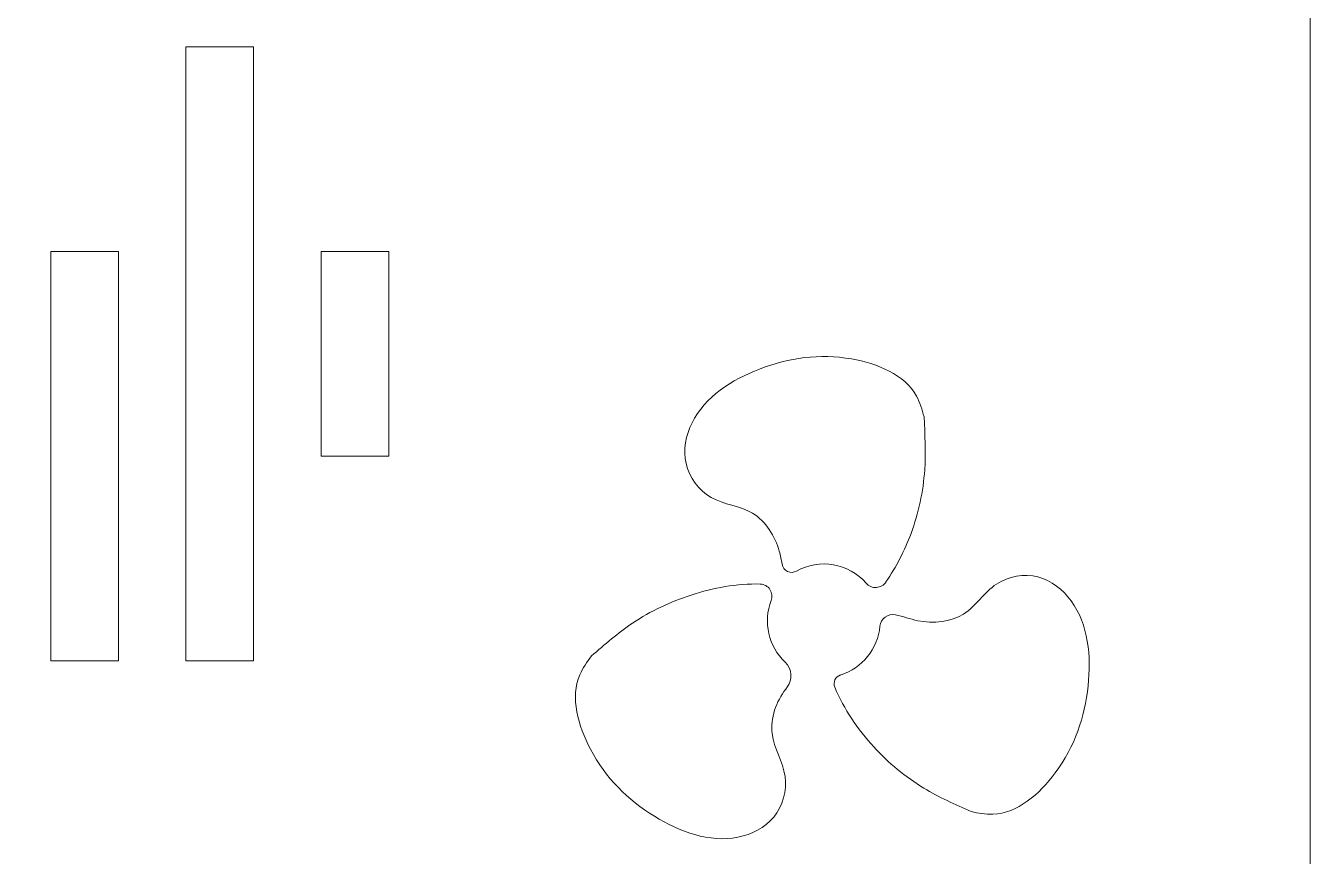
# Model space of a CAD drawing. Header units: metres. Extents: x -2538 to 7610, y -1082 to -498.
# Drawn here: x 2326.2 to 2470.2, y -1025.4 to -932.3 of the extents above; entities that cross this region are included whole.
import ezdxf

# ---------------------------------------------------------------- set-up
doc = ezdxf.new("R2010")
doc.units = ezdxf.units.M
doc.linetypes.add('AUSGEZOGEN', pattern=[0])
doc.layers.add('Allgemein01', color=7, linetype='AUSGEZOGEN', lineweight=13)
doc.layers.add('Standard', color=7, linetype='AUSGEZOGEN', lineweight=25)

# ---------------------------------------------------------------- blocks, each defined once
blk = doc.blocks.new('COMPLEXOBJECT_82')
at = {"layer": 'Standard', "color": 7, "linetype": 'AUSGEZOGEN', "lineweight": 13}
for centre, major_axis, start_param, end_param in [((2423.39, -999.74), (-0.02, 1.45), 6.063983, 7.747492), ((2415.66, -998.99), (-0.07, 6.37), 3.431753, 4.605899), ((2417.84, -1006.05), (-0.01, 1.03), 0.29016, 1.960733)]:
    blk.add_ellipse(centre, major_axis=major_axis, ratio=0.99288, start_param=start_param, end_param=end_param, dxfattribs=at)
for points, start_tangent, end_tangent in [([(2423.69, -998.31), (2426.2, -998.98), (2431.34, -998.24), (2435.03, -994.87), (2439.67, -994.08), (2443.39, -996.76), (2445.29, -1006.29), (2441.61, -1016.04), (2434.61, -1020.69), (2432.17, -1020.4)], (0.000978, -0.000209), (-0.000982, 0.000189)), ([(2432.17, -1020.4), (2426.89, -1017.77), (2421.27, -1013.14), (2416.9, -1006.45)], (-0.000912, 0.000411), (-0.000388, 0.000922))]:
    blk.add_spline(points, degree=3, dxfattribs=dict(at, start_tangent=start_tangent, end_tangent=end_tangent))
blk = doc.blocks.new('COMPLEXOBJECT_83')
at = {"layer": 'Standard', "color": 7, "linetype": 'AUSGEZOGEN', "lineweight": 13}
for centre, major_axis, start_param, end_param in [((2408.5, -996.23), (-0.01, 1.35), 4.336194, 6.247926), ((2415.66, -998.99), (-0.07, 6.37), 1.194602, 2.376013), ((2409.89, -1005.16), (-0.02, 2.1), 4.03076, 5.517605)]:
    blk.add_ellipse(centre, major_axis=major_axis, ratio=0.99288, start_param=start_param, end_param=end_param, dxfattribs=at)
for points, start_tangent, end_tangent in [([(2389.61, -1002.94), (2394.23, -999.25), (2400.78, -996.11), (2408.53, -994.87)], (0.000756, 0.000654), (0.001, -0.000025)), ([(2411.53, -1006.47), (2411.39, -1006.65), (2409.86, -1011.65), (2411.31, -1016.45), (2410.04, -1021.01), (2406.04, -1023.26), (2396.68, -1020.91), (2389.5, -1013.4), (2388.31, -1005.04), (2389.61, -1002.94)], (-0.000619, -0.000786), (0.000587, 0.00081))]:
    blk.add_spline(points, degree=3, dxfattribs=dict(at, start_tangent=start_tangent, end_tangent=end_tangent))
blk = doc.blocks.new('COMPLEXOBJECT_84')
at = {"layer": 'Standard', "color": 7, "linetype": 'AUSGEZOGEN', "lineweight": 13}
for centre, major_axis, start_param, end_param in [((2415.66, -998.99), (-0.07, 6.37), 5.424284, 6.778593), ((2412.06, -992.45), (-0.01, 1.11), 1.74922, 3.637), ((2421.46, -993.83), (-0.02, 1.43), 2.282692, 4.103172)]:
    blk.add_ellipse(centre, major_axis=major_axis, ratio=0.99288, start_param=start_param, end_param=end_param, dxfattribs=at)
for points, start_tangent, end_tangent in [([(2410.98, -992.65), (2410.67, -991.2), (2407.68, -986.93), (2403.02, -985.15), (2400.22, -981.35), (2400.89, -976.79), (2408.46, -970.76), (2418.76, -969.63), (2426.05, -973.8), (2426.9, -976.12)], (-0.000184, 0.000983), (0.000276, -0.000961)), ([(2426.9, -976.12), (2426.97, -982.06), (2425.44, -989.2), (2422.63, -994.63)], (0.000051, -0.000999), (-0.000561, -0.000828))]:
    blk.add_spline(points, degree=3, dxfattribs=dict(at, start_tangent=start_tangent, end_tangent=end_tangent))

msp = doc.modelspace()

# ---------------------------------------------------------------- linework, layer by layer
at = {"layer": 'Allgemein01', "color": 7, "linetype": 'AUSGEZOGEN', "lineweight": 13}
for points in [[(2344.15, -934.61), (2351.73, -934.61), (2351.73, -1003.47), (2344.15, -1003.47), (2344.15, -934.61)], [(2328.99, -957.56), (2336.57, -957.56), (2336.57, -1003.47), (2328.99, -1003.47), (2328.99, -957.56)], [(2359.31, -957.56), (2366.89, -957.56), (2366.89, -980.52), (2359.31, -980.52), (2359.31, -957.56)]]:
    msp.add_lwpolyline(points, close=True, dxfattribs=at)
at = {"layer": 'Standard', "color": 7, "linetype": 'AUSGEZOGEN', "lineweight": 13}
msp.add_lwpolyline([(1908.21, -1081.87), (2470.21, -1081.87), (2470.21, -519.87), (1908.21, -519.87), (1908.21, -1081.87)], close=True, dxfattribs=at)

# ---------------------------------------------------------------- block references
for name in ['COMPLEXOBJECT_84', 'COMPLEXOBJECT_82', 'COMPLEXOBJECT_83']:
    msp.add_blockref(name, (0, 0), dxfattribs=at)

doc.saveas('drawing.dxf')
